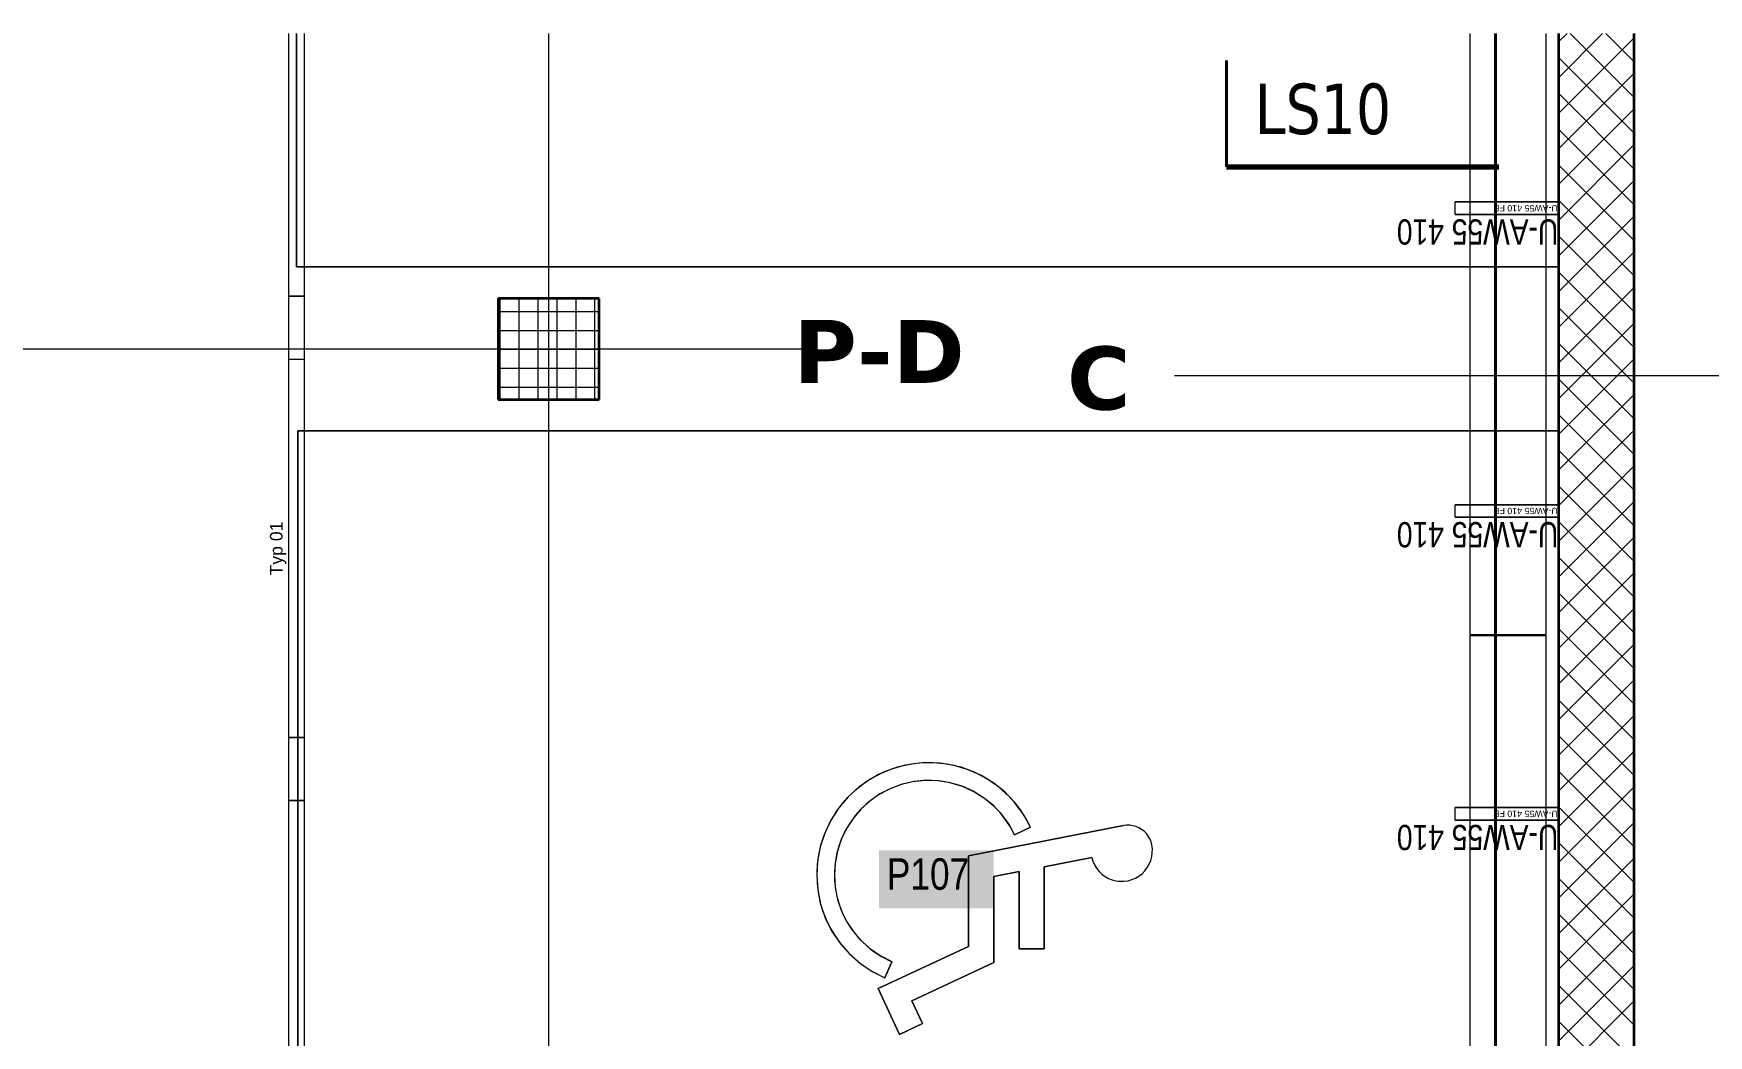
# Model space of a CAD drawing. Extents: x -1132 to 613, y -179 to 712.
# Drawn here: x -253.1 to -120.4, y 277.7 to 357.2 of the extents above; entities that cross this region are included whole.
import ezdxf
from ezdxf.lldxf.tags import DXFTag

# ---------------------------------------------------------------- set-up
doc = ezdxf.new("R2010")
doc.units = 0
doc.layers.get('0').update_dxf_attribs({"lineweight": 13})
for name, color, linetype, lineweight, true_color in [('A-____-MATC-OTLN', 7, 'Strichpunkt - Mittel', 40, 0x0080ff), ('EL01_WAN_Leuchten', 7, 'Continuous', 13, 0x0080ff), ('EL01_WAN_Leuchtentyp', 7, 'Continuous', 13, 0x0099ff), ('EL01_WAN_Trassen', 40, 'Continuous', 13, 0xffbf00), ('EL01_WAN_Trassen Befestigung', 7, 'Continuous', 13, 0xb2b200), ('G-____-____-SYMB', 7, 'Strichpunkt - Weit', 5, 0x008080), ('S-GRID-____-IDEN', 7, 'Continuous', 9, 0x5555aa)]:
    doc.layers.add(name, color=color, linetype=linetype, lineweight=lineweight, true_color=true_color)
for name, color, linetype, lineweight in [('A-WALL-____-MCUT', 7, 'Continuous', 35), ('A-WALL-____-PATT', 7, 'Continuous', 35), ('C-PRKG-____-IDEN', 7, 'Continuous', 5), ('C-PRKG-____-OTLN', 7, 'Continuous', 9), ('S-COLS-____-MCUT', 7, 'Continuous', 35), ('S-COLS-____-OTLN', 7, 'Continuous', 9), ('S-GRID-____-OTLN', 7, 'Continuous', 5)]:
    doc.layers.add(name, color=color, linetype=linetype, lineweight=lineweight)
doc.styles.get("Standard").update_dxf_attribs({"font": 'arial.ttf'})
tags = doc.linetypes.add('_Rasterlinie_', pattern=[0.375, 0.2, -0.05, 0.075, -0.05]).pattern_tags.tags
tags[10:11] = [DXFTag(74, 4), DXFTag(75, 0), DXFTag(340, '0'), DXFTag(46, 1.0), DXFTag(50, 0.0), DXFTag(44, 0.0), DXFTag(45, 0.0)]
tags[8:9] = [DXFTag(74, 4), DXFTag(75, 0), DXFTag(340, '0'), DXFTag(46, 1.0), DXFTag(50, 0.0), DXFTag(44, 0.0), DXFTag(45, 0.0)]
tags[6:7] = [DXFTag(74, 4), DXFTag(75, 0), DXFTag(340, '0'), DXFTag(46, 1.0), DXFTag(50, 0.0), DXFTag(44, 0.0), DXFTag(45, 0.0)]
tags[4:5] = [DXFTag(74, 4), DXFTag(75, 0), DXFTag(340, '0'), DXFTag(46, 1.0), DXFTag(50, 0.0), DXFTag(44, 0.0), DXFTag(45, 0.0)]
tags = doc.linetypes.add('_Schnittlinie_', pattern=[0.3, 0.15, -0.05, 0.05, -0.05]).pattern_tags.tags
tags[10:11] = [DXFTag(74, 4), DXFTag(75, 0), DXFTag(340, '0'), DXFTag(46, 1.0), DXFTag(50, 0.0), DXFTag(44, 0.0), DXFTag(45, 0.0)]
tags[8:9] = [DXFTag(74, 4), DXFTag(75, 0), DXFTag(340, '0'), DXFTag(46, 1.0), DXFTag(50, 0.0), DXFTag(44, 0.0), DXFTag(45, 0.0)]
tags[6:7] = [DXFTag(74, 4), DXFTag(75, 0), DXFTag(340, '0'), DXFTag(46, 1.0), DXFTag(50, 0.0), DXFTag(44, 0.0), DXFTag(45, 0.0)]
tags[4:5] = [DXFTag(74, 4), DXFTag(75, 0), DXFTag(340, '0'), DXFTag(46, 1.0), DXFTag(50, 0.0), DXFTag(44, 0.0), DXFTag(45, 0.0)]
tags = doc.linetypes.add('Strichpunkt - Mittel', pattern=[0.35, 0.15, -0.1, 0, -0.1]).pattern_tags.tags
tags[10:11] = [DXFTag(74, 4), DXFTag(75, 0), DXFTag(340, '0'), DXFTag(46, 1.0), DXFTag(50, 0.0), DXFTag(44, 0.0), DXFTag(45, 0.0)]
tags[8:9] = [DXFTag(74, 4), DXFTag(75, 0), DXFTag(340, '0'), DXFTag(46, 1.0), DXFTag(50, 0.0), DXFTag(44, 0.0), DXFTag(45, 0.0)]
tags[6:7] = [DXFTag(74, 4), DXFTag(75, 0), DXFTag(340, '0'), DXFTag(46, 1.0), DXFTag(50, 0.0), DXFTag(44, 0.0), DXFTag(45, 0.0)]
tags[4:5] = [DXFTag(74, 4), DXFTag(75, 0), DXFTag(340, '0'), DXFTag(46, 1.0), DXFTag(50, 0.0), DXFTag(44, 0.0), DXFTag(45, 0.0)]
tags = doc.linetypes.add('Strichpunkt - Weit', pattern=[0.5, 0.2, -0.15, 0, -0.15]).pattern_tags.tags
tags[10:11] = [DXFTag(74, 4), DXFTag(75, 0), DXFTag(340, '0'), DXFTag(46, 1.0), DXFTag(50, 0.0), DXFTag(44, 0.0), DXFTag(45, 0.0)]
tags[8:9] = [DXFTag(74, 4), DXFTag(75, 0), DXFTag(340, '0'), DXFTag(46, 1.0), DXFTag(50, 0.0), DXFTag(44, 0.0), DXFTag(45, 0.0)]
tags[6:7] = [DXFTag(74, 4), DXFTag(75, 0), DXFTag(340, '0'), DXFTag(46, 1.0), DXFTag(50, 0.0), DXFTag(44, 0.0), DXFTag(45, 0.0)]
tags[4:5] = [DXFTag(74, 4), DXFTag(75, 0), DXFTag(340, '0'), DXFTag(46, 1.0), DXFTag(50, 0.0), DXFTag(44, 0.0), DXFTag(45, 0.0)]

# ---------------------------------------------------------------- blocks, each defined once
blk = doc.blocks.new('Referenz-A0UJ2V7QXE', base_point=(-1140.16, -173.77))
at = {"layer": 'A-____-MATC-OTLN', "color": 0, "linetype": 'Strichpunkt - Mittel', "ltscale": 0.4}
blk.add_line((-137.29, 357.16), (-137.29, -173.77), dxfattribs=at)
at = {"layer": 'A-WALL-____-MCUT', "color": 0, "linetype": 'Continuous', "ltscale": 0.35}
for p, q in [((-132.29, 357.16), (-132.29, 205.56)), ((-126.29, 211.56), (-126.29, 357.16))]:
    blk.add_line(p, q, dxfattribs=at)
at = {"layer": 'A-WALL-____-PATT', "color": 0, "linetype": 'Continuous', "lineweight": 9, "ltscale": 0.13}
for p, q in [((-132.29, 356.49), (-131.61, 357.16)), ((-132.29, 353.66), (-128.79, 357.16)), ((-126.29, 352.08), (-131.37, 357.16)), ((-126.29, 354.91), (-128.54, 357.16)), ((-132.29, 350.83), (-126.29, 356.83)), ((-126.29, 349.25), (-132.29, 355.25)), ((-132.29, 348.01), (-126.29, 354.01)), ((-126.29, 346.42), (-132.29, 352.42)), ((-132.29, 345.18), (-126.29, 351.18)), ((-126.29, 343.59), (-132.29, 349.59)), ((-132.29, 342.35), (-126.29, 348.35)), ((-126.29, 340.76), (-132.29, 346.76)), ((-132.29, 339.52), (-126.29, 345.52)), ((-126.29, 337.94), (-132.29, 343.94)), ((-132.29, 336.69), (-126.29, 342.69)), ((-126.29, 335.11), (-132.29, 341.11)), ((-132.29, 333.86), (-126.29, 339.86)), ((-126.29, 332.28), (-132.29, 338.28)), ((-132.29, 331.03), (-126.29, 337.03)), ((-126.29, 329.45), (-132.29, 335.45)), ((-132.29, 328.21), (-126.29, 334.21)), ((-126.29, 326.62), (-132.29, 332.62)), ((-132.29, 325.38), (-126.29, 331.38)), ((-126.29, 323.79), (-132.29, 329.79)), ((-132.29, 322.55), (-126.29, 328.55)), ((-126.29, 320.97), (-132.29, 326.97)), ((-132.29, 319.72), (-126.29, 325.72)), ((-126.29, 318.14), (-132.29, 324.14)), ((-132.29, 316.89), (-126.29, 322.89)), ((-126.29, 315.31), (-132.29, 321.31)), ((-132.29, 314.06), (-126.29, 320.06)), ((-126.29, 312.48), (-132.29, 318.48)), ((-132.29, 311.24), (-126.29, 317.24)), ((-126.29, 309.65), (-132.29, 315.65)), ((-132.29, 308.41), (-126.29, 314.41)), ((-126.29, 306.82), (-132.29, 312.82)), ((-132.29, 305.58), (-126.29, 311.58)), ((-126.29, 303.99), (-132.29, 309.99)), ((-132.29, 302.75), (-126.29, 308.75)), ((-126.29, 301.17), (-132.29, 307.17)), ((-132.29, 299.92), (-126.29, 305.92)), ((-126.29, 298.34), (-132.29, 304.34)), ((-132.29, 297.09), (-126.29, 303.09)), ((-126.29, 295.51), (-132.29, 301.51)), ((-132.29, 294.27), (-126.29, 300.27)), ((-126.29, 292.68), (-132.29, 298.68)), ((-132.29, 291.44), (-126.29, 297.44)), ((-126.29, 289.85), (-132.29, 295.85)), ((-132.29, 288.61), (-126.29, 294.61)), ((-126.29, 287.02), (-132.29, 293.02)), ((-132.29, 285.78), (-126.29, 291.78)), ((-126.29, 284.2), (-132.29, 290.2)), ((-132.29, 282.95), (-126.29, 288.95)), ((-126.29, 281.37), (-132.29, 287.37)), ((-132.29, 280.12), (-126.29, 286.12)), ((-126.29, 278.54), (-132.29, 284.54)), ((-132.29, 277.29), (-126.29, 283.29)), ((-126.29, 275.71), (-132.29, 281.71)), ((-132.29, 274.47), (-126.29, 280.47)), ((-126.29, 272.88), (-132.29, 278.88))]:
    blk.add_line(p, q, dxfattribs=at)
at = {"layer": 'C-PRKG-____-IDEN', "color": 7, "linetype": 'Continuous', "ltscale": 0.13, "true_color": 0xffffff}
for points in [[(-186.13, 287.81), (-177.05, 287.81), (-186.13, 292.41)], [(-177.05, 287.81), (-186.13, 292.41), (-177.05, 292.41)]]:
    blk.add_solid(points, dxfattribs=at)
at = {"layer": 'C-PRKG-____-OTLN', "color": 0, "linetype": 'Continuous', "ltscale": 0.13}
for p, q in [((-232.29, 338.66), (-232.29, 357.16)), ((-232.29, 357.16), (-232.29, 338.66)), ((-232.29, 338.66), (-232.29, 357.16)), ((-132.29, 338.66), (-232.29, 338.66)), ((-232.29, 338.66), (-132.29, 338.66)), ((-132.29, 338.66), (-232.29, 338.66)), ((-232.29, 338.66), (-232.29, 338.66)), ((-232.17, 255.28), (-232.17, 325.66)), ((-132.29, 325.66), (-232.17, 325.66)), ((-132.29, 325.66), (-232.17, 325.66)), ((-232.17, 325.66), (-232.17, 255.28)), ((-232.17, 255.28), (-232.17, 325.66)), ((-232.17, 325.66), (-132.29, 325.66)), ((-232.17, 325.66), (-232.17, 325.66)), ((-185.13, 298.85), (-186.17, 298.41)), ((-184.68, 299), (-185.76, 298.6)), ((-184.06, 299.16), (-185.13, 298.85)), ((-183.57, 299.25), (-184.68, 299)), ((-182.95, 299.33), (-184.06, 299.16)), ((-182.43, 299.36), (-183.57, 299.25)), ((-181.83, 299.35), (-182.95, 299.33)), ((-181.28, 299.32), (-182.43, 299.36)), ((-180.71, 299.24), (-181.83, 299.35)), ((-180.15, 299.13), (-181.28, 299.32)), ((-179.62, 298.99), (-180.71, 299.24)), ((-179.05, 298.8), (-180.15, 299.13)), ((-178.57, 298.6), (-179.62, 298.99)), ((-178.01, 298.33), (-179.05, 298.8)), ((-187.72, 297.42), (-188.56, 296.65)), ((-187.13, 297.84), (-188.02, 297.16)), ((-186.78, 298.07), (-187.72, 297.42)), ((-186.17, 298.41), (-187.13, 297.84)), ((-185.76, 298.6), (-186.78, 298.07)), ((-185.19, 297.32), (-186.05, 296.88)), ((-184.44, 297.61), (-185.38, 297.24)), ((-184.29, 297.65), (-185.19, 297.32)), ((-183.47, 297.85), (-184.44, 297.61)), ((-183.35, 297.87), (-184.29, 297.65)), ((-182.47, 297.95), (-183.47, 297.85)), ((-182.38, 297.96), (-183.35, 297.87)), ((-181.47, 297.93), (-182.47, 297.95)), ((-181.42, 297.92), (-182.38, 297.96)), ((-180.48, 297.77), (-181.47, 297.93)), ((-180.47, 297.76), (-181.42, 297.92)), ((-179.52, 297.48), (-180.48, 297.77)), ((-179.54, 297.49), (-180.47, 297.76)), ((-178.66, 297.09), (-179.54, 297.49)), ((-178.61, 297.06), (-179.52, 297.48)), ((-177.57, 298.08), (-178.57, 298.6)), ((-177.03, 297.73), (-178.01, 298.33)), ((-176.65, 297.44), (-177.57, 298.08)), ((-176.14, 297.01), (-177.03, 297.73)), ((-175.82, 296.69), (-176.65, 297.44)), ((-189.06, 296.09), (-189.51, 295.49)), ((-188.56, 296.65), (-189.3, 295.77)), ((-188.56, 296.65), (-189.06, 296.09)), ((-188.02, 297.16), (-188.56, 296.65)), ((-186.84, 296.32), (-187.56, 295.67)), ((-187.06, 296.15), (-187.56, 295.67)), ((-186.25, 296.75), (-187.05, 296.15)), ((-186.05, 296.88), (-186.84, 296.32)), ((-185.38, 297.24), (-186.25, 296.75)), ((-177.84, 296.58), (-178.66, 297.09)), ((-177.76, 296.53), (-178.61, 297.06)), ((-177.09, 295.98), (-177.84, 296.58)), ((-176.99, 295.88), (-177.76, 296.53)), ((-176.42, 295.28), (-177.09, 295.98)), ((-175.35, 296.18), (-176.14, 297.01)), ((-175.32, 296.14), (-175.82, 296.69)), ((-174.67, 295.25), (-175.35, 296.18)), ((-174.87, 295.54), (-175.32, 296.14)), ((-189.93, 294.81), (-190.42, 293.78)), ((-189.9, 294.85), (-190.24, 294.19)), ((-189.3, 295.77), (-189.93, 294.81)), ((-189.51, 295.49), (-189.9, 294.85)), ((-188.18, 294.94), (-188.71, 294.13)), ((-188.01, 295.16), (-188.42, 294.6)), ((-187.56, 295.67), (-188.18, 294.94)), ((-187.56, 295.67), (-188.01, 295.16)), ((-176.51, 295.38), (-176.99, 295.88)), ((-176.09, 294.84), (-176.51, 295.38)), ((-175.85, 294.5), (-176.42, 295.28)), ((-175.71, 294.26), (-176.09, 294.84)), ((-174.47, 294.91), (-174.87, 295.54)), ((-174.12, 294.25), (-174.67, 295.25)), ((-174.12, 294.25), (-174.47, 294.91)), ((-190.42, 293.78), (-190.78, 292.69)), ((-190.53, 293.5), (-190.75, 292.78)), ((-190.24, 294.19), (-190.53, 293.5)), ((-189.07, 293.38), (-189.31, 292.74)), ((-188.71, 294.13), (-189.12, 293.26)), ((-188.77, 294.01), (-189.07, 293.38)), ((-188.42, 294.6), (-188.77, 294.01)), ((-166.76, 294.37), (-179.03, 291.98)), ((-179.03, 291.98), (-166.76, 294.37)), ((-175.39, 293.65), (-175.85, 294.5)), ((-175.39, 293.65), (-175.71, 294.26)), ((-175.39, 293.65), (-174.12, 294.25)), ((-174.12, 294.25), (-175.39, 293.65)), ((-175.39, 293.65), (-175.39, 293.65)), ((-174.12, 294.25), (-174.12, 294.25)), ((-166.51, 294.4), (-166.76, 294.37)), ((-166.51, 294.4), (-166.76, 294.37)), ((-166.26, 294.4), (-166.51, 294.4)), ((-166.26, 294.4), (-166.51, 294.4)), ((-166.01, 294.36), (-166.26, 294.4)), ((-166.01, 294.36), (-166.26, 294.4)), ((-165.77, 294.3), (-166.01, 294.36)), ((-165.77, 294.3), (-166.01, 294.36)), ((-165.54, 294.2), (-165.77, 294.3)), ((-165.54, 294.2), (-165.77, 294.3)), ((-165.32, 294.07), (-165.54, 294.2)), ((-165.32, 294.07), (-165.54, 294.2)), ((-165.12, 293.92), (-165.32, 294.07)), ((-165.12, 293.92), (-165.32, 294.07)), ((-164.94, 293.74), (-165.12, 293.92)), ((-164.94, 293.74), (-165.12, 293.92)), ((-164.79, 293.54), (-164.94, 293.74)), ((-164.79, 293.54), (-164.94, 293.74)), ((-164.66, 293.32), (-164.79, 293.54)), ((-164.66, 293.32), (-164.79, 293.54)), ((-164.57, 293.09), (-164.66, 293.32)), ((-164.57, 293.09), (-164.66, 293.32)), ((-190.92, 292.05), (-191.02, 291.31)), ((-190.78, 292.69), (-190.99, 291.56)), ((-190.75, 292.78), (-190.92, 292.05)), ((-189.42, 292.34), (-189.6, 291.39)), ((-189.49, 292.07), (-189.6, 291.39)), ((-189.31, 292.74), (-189.49, 292.07)), ((-189.12, 293.26), (-189.42, 292.34)), ((-179.03, 291.98), (-179.03, 284.78)), ((-179.03, 284.78), (-179.03, 291.98)), ((-179.03, 291.98), (-179.03, 291.98)), ((-164.5, 292.85), (-164.57, 293.09)), ((-164.5, 292.85), (-164.57, 293.09)), ((-164.51, 291.91), (-164.47, 292.22)), ((-164.51, 291.91), (-164.47, 292.22)), ((-164.46, 292.53), (-164.5, 292.85)), ((-164.46, 292.53), (-164.5, 292.85)), ((-164.47, 292.22), (-164.46, 292.53)), ((-164.47, 292.22), (-164.46, 292.53)), ((-164.46, 292.38), (-164.46, 292.38)), ((-190.99, 291.56), (-191.06, 290.42)), ((-191.02, 291.31), (-191.06, 290.57)), ((-189.6, 291.39), (-189.66, 290.43)), ((-189.6, 291.39), (-189.65, 290.7)), ((-189.65, 290.7), (-189.64, 290.01)), ((-177.03, 290.33), (-175.03, 290.72)), ((-175.03, 290.72), (-177.03, 290.34)), ((-175.03, 290.72), (-175.03, 284.59)), ((-175.03, 284.59), (-175.03, 290.72)), ((-175.03, 290.72), (-175.03, 290.72)), ((-173.03, 291.11), (-169.26, 291.84)), ((-169.26, 291.84), (-173.03, 291.11)), ((-173.03, 284.59), (-173.03, 291.11)), ((-173.03, 291.11), (-173.03, 284.59)), ((-173.03, 291.11), (-173.03, 291.11)), ((-169.26, 291.84), (-169.17, 291.54)), ((-169.26, 291.84), (-169.17, 291.54)), ((-169.26, 291.84), (-169.26, 291.84)), ((-169.17, 291.54), (-169.05, 291.25)), ((-169.17, 291.54), (-169.05, 291.26)), ((-169.05, 291.25), (-168.88, 290.99)), ((-169.05, 291.25), (-168.88, 290.99)), ((-168.88, 290.99), (-168.68, 290.74)), ((-168.88, 290.99), (-168.68, 290.74)), ((-168.68, 290.74), (-168.46, 290.52)), ((-168.68, 290.74), (-168.46, 290.52)), ((-165.28, 290.56), (-165.06, 290.79)), ((-165.28, 290.56), (-165.06, 290.79)), ((-165.06, 290.79), (-164.87, 291.04)), ((-165.06, 290.79), (-164.87, 291.04)), ((-164.87, 291.04), (-164.71, 291.31)), ((-164.87, 291.04), (-164.71, 291.31)), ((-164.71, 291.31), (-164.59, 291.6)), ((-164.71, 291.31), (-164.59, 291.6)), ((-164.59, 291.6), (-164.51, 291.91)), ((-164.59, 291.6), (-164.51, 291.91)), ((-191.06, 290.57), (-191.03, 289.82)), ((-191.06, 290.47), (-191.06, 290.47)), ((-191.06, 290.42), (-190.98, 289.28)), ((-191.03, 289.82), (-190.95, 289.08)), ((-189.66, 290.43), (-189.59, 289.46)), ((-189.64, 290.01), (-189.57, 289.33)), ((-189.59, 289.46), (-189.4, 288.52)), ((-189.57, 289.33), (-189.43, 288.65)), ((-177.03, 290.34), (-177.03, 290.33)), ((-177.03, 283.51), (-177.03, 290.33)), ((-177.03, 290.33), (-177.03, 283.51)), ((-168.46, 290.52), (-168.2, 290.34)), ((-168.46, 290.52), (-168.2, 290.34)), ((-168.2, 290.34), (-167.93, 290.18)), ((-168.2, 290.34), (-167.93, 290.18)), ((-167.93, 290.18), (-167.64, 290.07)), ((-167.93, 290.18), (-167.64, 290.07)), ((-167.64, 290.07), (-167.33, 289.99)), ((-167.64, 290.07), (-167.33, 289.99)), ((-167.33, 289.99), (-167.02, 289.95)), ((-167.33, 289.99), (-167.02, 289.96)), ((-167.02, 289.95), (-166.7, 289.96)), ((-167.02, 289.96), (-166.7, 289.96)), ((-166.7, 289.96), (-166.39, 290)), ((-166.7, 289.96), (-166.39, 290)), ((-166.39, 290), (-166.09, 290.09)), ((-166.39, 290), (-166.09, 290.09)), ((-166.09, 290.09), (-165.8, 290.21)), ((-166.09, 290.09), (-165.8, 290.21)), ((-165.8, 290.21), (-165.53, 290.37)), ((-165.8, 290.21), (-165.53, 290.37)), ((-165.53, 290.37), (-165.28, 290.56)), ((-165.53, 290.37), (-165.28, 290.56)), ((-190.98, 289.28), (-190.75, 288.15)), ((-190.95, 289.08), (-190.8, 288.35)), ((-190.8, 288.35), (-190.59, 287.63)), ((-190.75, 288.15), (-190.38, 287.07)), ((-189.43, 288.65), (-189.24, 287.99)), ((-189.4, 288.52), (-189.09, 287.6)), ((-190.59, 287.63), (-190.32, 286.93)), ((-190.38, 287.07), (-189.88, 286.04)), ((-190.32, 286.93), (-190, 286.26)), ((-189.24, 287.99), (-188.98, 287.35)), ((-189.09, 287.6), (-188.66, 286.74)), ((-188.98, 287.35), (-188.66, 286.74)), ((-188.66, 286.74), (-188.13, 285.93)), ((-188.66, 286.74), (-188.29, 286.16)), ((-190, 286.26), (-189.61, 285.62)), ((-189.88, 286.04), (-189.24, 285.09)), ((-189.61, 285.62), (-189.18, 285.01)), ((-188.29, 286.16), (-187.64, 285.35)), ((-188.13, 285.93), (-187.49, 285.2)), ((-187.64, 285.35), (-186.88, 284.65)), ((-189.24, 285.09), (-188.49, 284.22)), ((-189.18, 285.01), (-188.44, 284.17)), ((-188.49, 284.22), (-187.63, 283.46)), ((-188.44, 284.17), (-187.59, 283.43)), ((-187.49, 285.2), (-186.77, 284.56)), ((-186.88, 284.65), (-186.03, 284.06)), ((-186.77, 284.56), (-185.97, 284.02)), ((-179.03, 284.78), (-186.19, 281.45)), ((-186.19, 281.45), (-179.03, 284.78)), ((-186.03, 284.06), (-185.11, 283.59)), ((-185.97, 284.02), (-185.11, 283.58)), ((-179.03, 284.78), (-179.03, 284.78)), ((-175.03, 284.59), (-173.03, 284.59)), ((-173.03, 284.59), (-175.03, 284.59)), ((-175.03, 284.59), (-175.03, 284.59)), ((-173.03, 284.59), (-173.03, 284.59)), ((-187.63, 283.46), (-186.69, 282.82)), ((-187.59, 283.43), (-186.66, 282.8)), ((-186.69, 282.82), (-185.66, 282.3)), ((-186.66, 282.8), (-185.66, 282.3)), ((-185.66, 282.3), (-185.11, 283.58)), ((-185.11, 283.58), (-185.66, 282.3)), ((-185.11, 283.58), (-185.11, 283.59)), ((-183.53, 280.48), (-177.03, 283.51)), ((-177.03, 283.51), (-183.53, 280.48)), ((-177.03, 283.51), (-177.03, 283.51)), ((-186.19, 281.45), (-184.5, 277.82)), ((-184.5, 277.82), (-186.19, 281.45)), ((-186.19, 281.45), (-186.19, 281.45)), ((-185.66, 282.3), (-185.66, 282.3)), ((-182.69, 278.67), (-183.53, 280.48)), ((-183.53, 280.48), (-182.69, 278.67)), ((-183.53, 280.48), (-183.53, 280.48)), ((-184.5, 277.82), (-182.69, 278.67)), ((-182.69, 278.67), (-184.5, 277.82)), ((-184.5, 277.82), (-184.5, 277.82)), ((-182.69, 278.67), (-182.69, 278.67))]:
    blk.add_line(p, q, dxfattribs=at)
at = {"layer": 'G-____-____-SYMB', "color": 0, "linetype": 'Continuous', "lineweight": 40, "ltscale": 0.4}
blk.add_line((-158.6, 355.01), (-158.6, 346.58), dxfattribs=at)
at = {"layer": 'G-____-____-SYMB', "color": 0, "linetype": '_Schnittlinie_', "lineweight": 70, "ltscale": 0.7}
blk.add_line((-158.6, 346.58), (-137.01, 346.58), dxfattribs=at)
at = {"layer": 'S-COLS-____-MCUT', "color": 0, "linetype": 'Continuous', "ltscale": 0.35}
for p, q in [((-208.29, 336.16), (-216.29, 336.16)), ((-216.29, 336.16), (-216.29, 328.16)), ((-208.29, 328.16), (-208.29, 336.16)), ((-216.29, 328.16), (-208.29, 328.16))]:
    blk.add_line(p, q, dxfattribs=at)
at = {"layer": 'S-COLS-____-OTLN', "color": 0, "linetype": 'Continuous', "ltscale": 0.13}
for p, q in [((-216.13, 328.16), (-216.13, 336.16)), ((-214.63, 328.16), (-214.63, 336.16)), ((-213.13, 328.16), (-213.13, 336.16)), ((-211.63, 328.16), (-211.63, 336.16)), ((-210.13, 328.16), (-210.13, 336.16)), ((-208.63, 328.16), (-208.63, 336.16)), ((-216.29, 335.13), (-208.29, 335.13)), ((-216.29, 333.63), (-208.29, 333.63)), ((-216.29, 332.13), (-208.29, 332.13)), ((-216.29, 330.63), (-208.29, 330.63)), ((-216.29, 329.13), (-208.29, 329.13))]:
    blk.add_line(p, q, dxfattribs=at)
at = {"layer": 'S-GRID-____-OTLN', "color": 0, "linetype": '_Rasterlinie_', "ltscale": 0.13}
for p, q in [((-212.29, 96.36), (-212.29, 357.16)), ((-1093.73, 332.16), (-191.86, 332.16)), ((-162.72, 330.06), (174.71, 330.06))]:
    blk.add_line(p, q, dxfattribs=at)
at = {"layer": 'C-PRKG-____-IDEN', "color": 0, "linetype": 'Continuous', "ltscale": 0.13, "insert": (-185.5, 291.78), "char_height": 2.5, "attachment_point": 1}
blk.add_mtext('{\\W0.8;\\fArial;P107}', dxfattribs=at)
at = {"layer": 'G-____-____-SYMB', "color": 0, "linetype": 'Continuous', "ltscale": 0.13, "insert": (-156.36, 353.19), "char_height": 4, "attachment_point": 1}
blk.add_mtext('{\\W0.8;\\fVerdana;LS10}', dxfattribs=at)
at = {"layer": 'S-GRID-____-IDEN', "color": 0, "linetype": 'Continuous', "lineweight": 5, "ltscale": 0.13, "char_height": 5, "attachment_point": 1}
for s, insert in [('{\\fVerdana|b1|i0;P-D}', (-192.9, 334.45)), ('{\\fVerdana|b1|i0;C}', (-171.23, 332.35))]:
    blk.add_mtext(s, dxfattribs=dict(at, insert=insert))
blk = doc.blocks.new('IfcObject-A0UJ2V88XE', base_point=(-144.81, 292.43))
at = {"layer": 'EL01_WAN_Trassen', "linetype": 'ByBlock', "lineweight": -2, "ltscale": 0.13}
for p, q in [((-140.48, 294.81), (-140.48, 295.81)), ((-140.48, 294.81), (-140.48, 295.81)), ((-132.28, 295.81), (-140.48, 295.81)), ((-140.48, 295.81), (-140.48, 295.81)), ((-140.48, 295.81), (-132.28, 295.81)), ((-132.28, 294.81), (-140.48, 294.81)), ((-140.48, 294.81), (-140.48, 294.81)), ((-140.48, 294.81), (-132.28, 294.81)), ((-132.28, 294.81), (-132.28, 295.81)), ((-132.28, 294.81), (-132.28, 295.81)), ((-132.28, 295.81), (-132.28, 295.81)), ((-132.28, 294.81), (-132.28, 294.81))]:
    blk.add_line(p, q, dxfattribs=at)
at = {"layer": 'EL01_WAN_Trassen', "lineweight": -2, "attachment_point": 1, "rotation": 180}
for s, insert, char_height in [('{\\fArial;U-AW55 410 FE}', (-132.34, 295.06), 0.5), ('{\\W0.8;\\fArial;U-AW55 410}', (-132.3, 292.43), 2)]:
    blk.add_mtext(s, dxfattribs=dict(at, insert=insert, char_height=char_height))
blk = doc.blocks.new('IfcObject-A0UJ2V8AXE', base_point=(-144.81, 316.43))
at = {"layer": 'EL01_WAN_Trassen', "linetype": 'ByBlock', "lineweight": -2, "ltscale": 0.13}
for p, q in [((-140.48, 318.81), (-140.48, 319.81)), ((-140.48, 318.81), (-140.48, 319.81)), ((-132.28, 319.81), (-140.48, 319.81)), ((-140.48, 319.81), (-140.48, 319.81)), ((-140.48, 319.81), (-132.28, 319.81)), ((-132.28, 318.81), (-140.48, 318.81)), ((-140.48, 318.81), (-140.48, 318.81)), ((-140.48, 318.81), (-132.28, 318.81)), ((-132.28, 318.81), (-132.28, 319.81)), ((-132.28, 318.81), (-132.28, 319.81)), ((-132.28, 319.81), (-132.28, 319.81)), ((-132.28, 318.81), (-132.28, 318.81))]:
    blk.add_line(p, q, dxfattribs=at)
at = {"layer": 'EL01_WAN_Trassen', "lineweight": -2, "attachment_point": 1, "rotation": 180}
for s, insert, char_height in [('{\\fArial;U-AW55 410 FE}', (-132.34, 319.06), 0.5), ('{\\W0.8;\\fArial;U-AW55 410}', (-132.3, 316.43), 2)]:
    blk.add_mtext(s, dxfattribs=dict(at, insert=insert, char_height=char_height))
blk = doc.blocks.new('IfcObject-A0UJ2V8YXE', base_point=(-144.81, 340.43))
at = {"layer": 'EL01_WAN_Trassen', "linetype": 'ByBlock', "lineweight": -2, "ltscale": 0.13}
for p, q in [((-140.48, 342.81), (-140.48, 343.81)), ((-140.48, 342.81), (-140.48, 343.81)), ((-132.28, 343.81), (-140.48, 343.81)), ((-140.48, 343.81), (-140.48, 343.81)), ((-140.48, 343.81), (-132.28, 343.81)), ((-132.28, 342.81), (-132.28, 343.81)), ((-132.28, 342.81), (-132.28, 343.81)), ((-132.28, 343.81), (-132.28, 343.81)), ((-132.28, 342.81), (-140.48, 342.81)), ((-140.48, 342.81), (-140.48, 342.81)), ((-140.48, 342.81), (-132.28, 342.81)), ((-132.28, 342.81), (-132.28, 342.81))]:
    blk.add_line(p, q, dxfattribs=at)
at = {"layer": 'EL01_WAN_Trassen', "lineweight": -2, "attachment_point": 1, "rotation": 180}
for s, insert, char_height in [('{\\W0.8;\\fArial;U-AW55 410}', (-132.3, 340.43), 2), ('{\\fArial;U-AW55 410 FE}', (-132.34, 343.06), 0.5)]:
    blk.add_mtext(s, dxfattribs=dict(at, insert=insert, char_height=char_height))
blk = doc.blocks.new('Kabelkanal-A0UJ2V94XE', base_point=(-139.28, 309.45))
at = {"color": 0, "linetype": 'ByBlock', "lineweight": -2, "ltscale": 0.13}
for p, q in [((-139.28, 309.48), (-139.28, 357.16)), ((-139.28, 309.45), (-139.28, 357.16)), ((-133.28, 357.16), (-133.28, 309.48)), ((-133.28, 357.16), (-133.28, 309.45)), ((-139.28, 309.48), (-139.28, 309.45)), ((-133.28, 309.48), (-139.28, 309.48)), ((-133.28, 309.45), (-139.28, 309.45)), ((-133.28, 309.48), (-133.28, 309.45))]:
    blk.add_line(p, q, dxfattribs=at)
blk = doc.blocks.new('Kabelkanal-A0UJ2V9AXE', base_point=(-139.28, 249.47))
at = {"color": 0, "linetype": 'ByBlock', "lineweight": -2, "ltscale": 0.13}
for p, q in [((-139.28, 309.48), (-139.28, 309.45)), ((-139.28, 309.48), (-133.28, 309.48)), ((-139.28, 249.49), (-139.28, 309.48)), ((-139.28, 309.45), (-133.28, 309.45)), ((-139.28, 249.47), (-139.28, 309.45)), ((-133.28, 309.48), (-133.28, 309.45)), ((-133.28, 309.48), (-133.28, 249.49)), ((-133.28, 309.45), (-133.28, 249.47)), ((-139.28, 249.49), (-139.28, 249.47)), ((-133.28, 249.49), (-139.28, 249.49)), ((-133.28, 249.47), (-139.28, 249.47)), ((-133.28, 249.49), (-133.28, 249.47))]:
    blk.add_line(p, q, dxfattribs=at)
blk = doc.blocks.new('Kabelkanal-A0UJ2VC6XE', base_point=(-232.88, 336.3))
at = {"color": 0, "linetype": 'ByBlock', "lineweight": -2, "ltscale": 0.13}
for p, q in [((-232.88, 336.32), (-232.88, 357.16)), ((-232.88, 336.3), (-232.88, 357.16)), ((-231.68, 357.16), (-231.68, 336.32)), ((-231.68, 357.16), (-231.68, 336.3)), ((-232.88, 336.32), (-232.88, 336.3)), ((-231.68, 336.32), (-232.88, 336.32)), ((-231.68, 336.3), (-232.88, 336.3)), ((-231.68, 336.32), (-231.68, 336.3))]:
    blk.add_line(p, q, dxfattribs=at)
blk = doc.blocks.new('Kabelkanal-A0UJ2VCWXE', base_point=(-232.88, 296.35))
at = {"color": 0, "linetype": 'ByBlock', "lineweight": -2, "ltscale": 0.13}
for p, q in [((-232.88, 336.37), (-232.88, 336.34)), ((-232.88, 336.37), (-231.68, 336.37)), ((-232.88, 296.37), (-232.88, 336.37)), ((-232.88, 336.34), (-231.68, 336.34)), ((-232.88, 296.35), (-232.88, 336.34)), ((-231.68, 336.37), (-231.68, 336.34)), ((-231.68, 336.37), (-231.68, 296.37)), ((-231.68, 336.34), (-231.68, 296.35)), ((-232.88, 296.37), (-232.88, 296.35)), ((-231.68, 296.37), (-232.88, 296.37)), ((-231.68, 296.35), (-232.88, 296.35)), ((-231.68, 296.37), (-231.68, 296.35))]:
    blk.add_line(p, q, dxfattribs=at)
blk = doc.blocks.new('LED-Langfeldleuchte 37W-A0UJ2VEIXE', base_point=(-232.88, 301.34))
at = {"color": 0, "linetype": 'ByBlock', "lineweight": -2, "ltscale": 0.13}
for p, q in [((-232.88, 331.35), (-232.88, 331.34)), ((-232.88, 301.35), (-232.88, 331.35)), ((-232.88, 331.35), (-231.68, 331.35)), ((-232.88, 301.34), (-232.88, 331.34)), ((-232.88, 331.34), (-231.68, 331.34)), ((-231.68, 331.35), (-231.68, 331.34)), ((-231.68, 331.35), (-231.68, 301.35)), ((-231.68, 331.34), (-231.68, 301.34)), ((-232.88, 301.35), (-232.88, 301.34)), ((-231.68, 301.35), (-232.88, 301.35)), ((-231.68, 301.34), (-232.88, 301.34)), ((-231.68, 301.35), (-231.68, 301.34))]:
    blk.add_line(p, q, dxfattribs=at)
blk = doc.blocks.new('Bemerkung 1-A0UJ2VEKXE', base_point=(-234.38, 314.2))
at = {"color": 0, "lineweight": -2, "insert": (-234.38, 314.2), "char_height": 1, "attachment_point": 1, "rotation": 90}
blk.add_mtext('{\\fArial;Typ 01}', dxfattribs=at)
blk = doc.blocks.new('Kabelkanal-A0UJ2VLSXE', base_point=(-232.88, 256.36))
at = {"color": 0, "linetype": 'ByBlock', "lineweight": -2, "ltscale": 0.13}
for p, q in [((-232.88, 296.37), (-232.88, 296.35)), ((-232.88, 296.37), (-231.68, 296.37)), ((-232.88, 256.38), (-232.88, 296.37)), ((-232.88, 296.35), (-231.68, 296.35)), ((-232.88, 256.36), (-232.88, 296.35)), ((-231.68, 296.37), (-231.68, 296.35)), ((-231.68, 296.37), (-231.68, 256.38)), ((-231.68, 296.35), (-231.68, 256.36)), ((-232.88, 256.38), (-232.88, 256.36)), ((-231.68, 256.38), (-232.88, 256.38)), ((-231.68, 256.36), (-232.88, 256.36)), ((-231.68, 256.38), (-231.68, 256.36))]:
    blk.add_line(p, q, dxfattribs=at)

msp = doc.modelspace()

# ---------------------------------------------------------------- block references
at = {"color": 9, "lineweight": 25, "ltscale": 0.25, "true_color": 0xc0c0c0}
msp.add_blockref('Referenz-A0UJ2V7QXE', (-1140.16, -173.77), dxfattribs=at)
at = {"layer": 'EL01_WAN_Leuchten', "ltscale": 0.13}
for name, p in [('Kabelkanal-A0UJ2VC6XE', (-232.88, 336.3)), ('Kabelkanal-A0UJ2VCWXE', (-232.88, 296.35)), ('LED-Langfeldleuchte 37W-A0UJ2VEIXE', (-232.88, 301.34)), ('Kabelkanal-A0UJ2VLSXE', (-232.88, 256.36))]:
    msp.add_blockref(name, p, dxfattribs=at)
at = {"layer": 'EL01_WAN_Leuchtentyp', "ltscale": 0.13}
msp.add_blockref('Bemerkung 1-A0UJ2VEKXE', (-234.38, 314.2), dxfattribs=at)
at = {"layer": 'EL01_WAN_Trassen', "ltscale": 0.13}
for name, p in [('Kabelkanal-A0UJ2V94XE', (-139.28, 309.45)), ('Kabelkanal-A0UJ2V9AXE', (-139.28, 249.47))]:
    msp.add_blockref(name, p, dxfattribs=at)
at = {"layer": 'EL01_WAN_Trassen Befestigung', "ltscale": 0.13}
for name, p in [('IfcObject-A0UJ2V8YXE', (-144.81, 340.43)), ('IfcObject-A0UJ2V8AXE', (-144.81, 316.43)), ('IfcObject-A0UJ2V88XE', (-144.81, 292.43))]:
    msp.add_blockref(name, p, dxfattribs=at)

doc.saveas('drawing.dxf')
